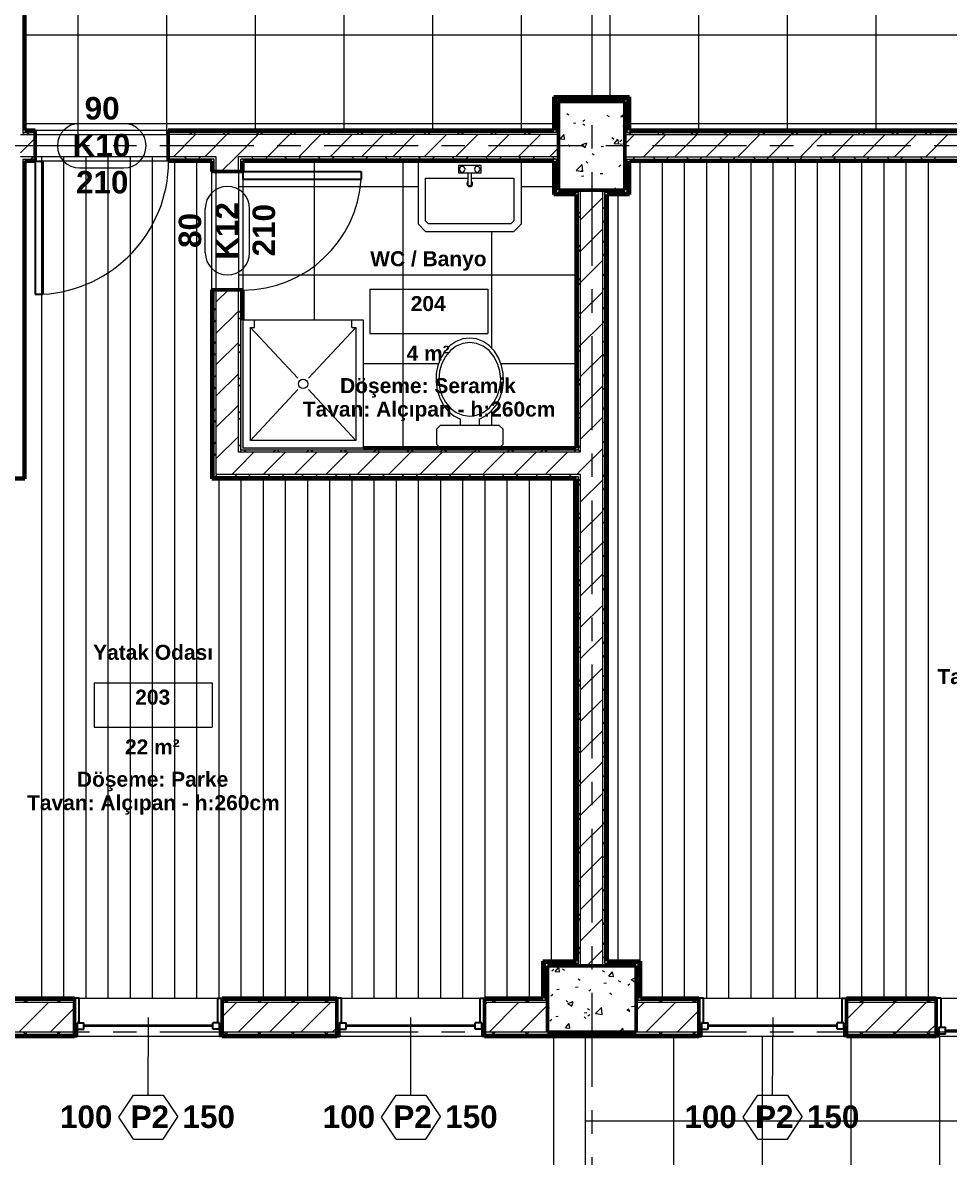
# Model space of a CAD drawing. Header units: centimetres. Extents: x -1798 to 30, y -905 to 1164.
# Drawn here: x -1303 to -676, y -457 to 311 of the extents above; entities that cross this region are included whole.
import ezdxf

# ---------------------------------------------------------------- set-up
doc = ezdxf.new("R2010")
doc.units = ezdxf.units.CM
doc.linetypes.add('Grid Line', pattern=[2.2225, 1.27, -0.3175, 0.3175, -0.3175])
for name, color, linetype, lineweight in [('A-AREA-IDEN', 2, 'Continuous', 9), ('A-DOOR', 31, 'Continuous', 18), ('A-DOOR-IDEN', 31, 'Continuous', 18), ('A-FLOR', 192, 'Continuous', 18), ('A-FLOR-PATT', 8, 'Continuous', 18), ('A-GLAZ', 151, 'Continuous', 18), ('A-GLAZ-IDEN', 152, 'Continuous', 18), ('A-WALL', 113, 'Continuous', 18), ('A-WALL-PATT', 111, 'Continuous', 50), ('P-SANR-FIXT', 6, 'Continuous', 18), ('S-COLS', 52, 'Continuous', 18), ('S-GRID', 1, 'Continuous', 9)]:
    doc.layers.add(name, color=color, linetype=linetype, lineweight=lineweight)
doc.styles.add('Arial_B', font='arialbd.ttf', dxfattribs={"height": 10.147562})
doc.styles.add('Arial_B_1', font='arialbd.ttf', dxfattribs={"height": 15.221343})
pattern_1 = [(50, (0, 0), (36.4365, -3.1877), [3.81, -41.91]), (355, (0, 0), (-7.0485, 38.2117), [3.048, -33.528]), (100.451, (3.036, -0.266), (29.3886, 35.023), [3.238, -35.618]), (46.184, (0, 10.16), (54.216, -8.4084), [5.715, -62.865]), (96.636, (4.52, 9.46), (47.4805, 49.4854), [4.857, -53.427]), (351.184, (0, 10.16), (47.481, 49.4846), [4.572, -50.292]), (21, (5.08, 7.62), (30.32265, -20.4528), [3.81, -41.91]), (326, (5.08, 7.62), (12.3607, 36.8379), [3.048, -33.528]), (71.451, (7.607, 5.916), (42.6833, 16.3839), [3.238, -35.618]), (37.5, (0, 0), (0.61807, 16.91082), [1.676, -31.445, 1.676, -32.36, -33.655]), (37.5, (0, 0), (0.61807, 16.91082), [-67.158, 1.676, -31.979]), (7.5, (0, 0), (13.36414, 20.03578), [1.676, -17.729, 1.676, -30.683, -12.827]), (7.5, (0, 0), (13.36414, 20.03578), [-51.765, 1.676, -11.151]), (327.5, (-11.328, 0), (27.11816, -1.14606), [1.676, -11.024, 1.676, -37.948, -52.578]), (327.5, (-11.328, 0), (27.11816, -1.14606), [-52.324, 1.676, -50.902]), (317.5, (-16.408, 0), (29.6258, 5.08507), [1.676, -14.834, 1.676, -24.638, -37.338]), (317.5, (-16.408, 0), (29.6258, 5.08507), [-42.824, 1.676, -35.662])]

msp = doc.modelspace()

# ---------------------------------------------------------------- hatches: boundary and pattern name
at = {"layer": 'A-WALL-PATT', "lineweight": 18, "ltscale": 50}
h = msp.add_hatch(color=256, dxfattribs=at)
h.paths.add_polyline_path([(-1301.4, 2.33), (-1301.4, 218.83), (-1302.9, 218.83), (-1302.9, 2.33)], flags=0)
h.paths.add_polyline_path([(-1302.9, 236.83), (-1301.4, 236.83), (-1301.4, 352.33), (-1302.9, 352.33), (-1302.9, 271.64)], flags=0)
at = {"layer": 'A-WALL-PATT', "lineweight": 5, "ltscale": 50}
h = msp.add_hatch(color=256, dxfattribs=at)
h.paths.add_polyline_path([(-943.4, 196.33), (-941.9, 196.33), (-941.9, 218.83), (-943.4, 218.83), (-943.4, 197.83)], flags=0)
h.paths.add_polyline_path([(-941.9, 236.83), (-941.9, 260.83), (-943.4, 260.83), (-943.4, 236.83)], flags=0)
for points in [[(-893.9, 259.33), (-892.4, 259.33), (-892.4, 260.83), (-941.9, 260.83), (-941.9, 259.33), (-940.4, 259.33)], [(-908.9, -324.17), (-907.4, -324.17), (-907.4, 194.83), (-908.9, 194.83), (-908.9, -311.51)], [(-928.4, 21.83), (-928.4, 23.33), (-1153.9, 23.33), (-1153.9, 21.83), (-945.21, 21.83)], [(-886.4, -375.17), (-886.4, -373.67), (-949.4, -373.67), (-949.4, -375.17), (-887.9, -375.17)]]:
    msp.add_hatch(color=256, dxfattribs=at).paths.add_polyline_path(points, flags=0)
h = msp.add_hatch(color=256, dxfattribs=at)
h.paths.add_polyline_path([(-892.4, 194.83), (-892.4, 218.83), (-893.9, 218.83), (-893.9, 194.83)], flags=0)
h.paths.add_polyline_path([(-892.4, 236.83), (-892.4, 259.33), (-893.9, 259.33), (-893.9, 236.83)], flags=0)
h = msp.add_hatch(color=256, dxfattribs=at)
h.paths.add_polyline_path([(-943.4, 236.83), (-943.4, 238.33), (-1204.4, 238.33), (-1204.4, 236.83), (-945.21, 236.83)], flags=0)
h.paths.add_polyline_path([(-1294.4, 236.83), (-1294.4, 238.33), (-1301.4, 238.33), (-1301.4, 236.83)], flags=0)
at = {"layer": 'A-WALL-PATT', "lineweight": 18, "ltscale": 50}
h = msp.add_hatch(color=256, dxfattribs=at)
h.paths.add_polyline_path([(-882.55, 236.83), (-412.9, 236.83), (-412.9, 238.33), (-892.4, 238.33), (-892.4, 236.83)], flags=0)
h.paths.add_polyline_path([(-318.59, 236.83), (-315.9, 236.83), (-315.9, 238.33), (-322.9, 238.33), (-322.9, 236.83)], flags=0)
h = msp.add_hatch(color=256, dxfattribs=at)
h.paths.add_polyline_path([(-943.4, 217.33), (-943.4, 218.83), (-1155.4, 218.83), (-1155.4, 217.33), (-945.21, 217.33)], flags=0)
h.paths.add_polyline_path([(-1195.85, 217.33), (-1173.4, 217.33), (-1173.4, 218.83), (-1204.4, 218.83), (-1204.4, 217.33)], flags=0)
h.paths.add_polyline_path([(-1301.4, 217.33), (-1294.4, 217.33), (-1294.4, 218.83), (-1301.4, 218.83)], flags=0)
h = msp.add_hatch(color=256, dxfattribs=at)
h.paths.add_polyline_path([(-1174.9, 2.33), (-1173.4, 2.33), (-1173.4, 130.33), (-1174.9, 130.33), (-1174.9, 12.46)], flags=0)
h.paths.add_polyline_path([(-1174.9, 210.33), (-1173.4, 210.33), (-1173.4, 217.33), (-1174.9, 217.33)], flags=0)
at = {"layer": 'A-WALL-PATT', "lineweight": 5, "ltscale": 50}
h = msp.add_hatch(color=256, dxfattribs=at)
h.paths.add_polyline_path([(-1153.9, 21.83), (-1153.9, 130.33), (-1155.4, 130.33), (-1155.4, 21.83)], flags=0)
h.paths.add_polyline_path([(-1153.9, 210.33), (-1153.9, 217.33), (-1155.4, 217.33), (-1155.4, 210.33)], flags=0)
h = msp.add_hatch(color=256, dxfattribs=at)
h.paths.add_polyline_path([(-892.4, 217.33), (-412.9, 217.33), (-412.9, 218.83), (-892.4, 218.83)], flags=0)
h.paths.add_polyline_path([(-322.9, 217.33), (-315.9, 217.33), (-315.9, 218.83), (-322.9, 218.83)], flags=0)
h = msp.add_hatch(color=256, dxfattribs=at)
h.paths.add_polyline_path([(-907.4, 194.83), (-893.9, 194.83), (-893.9, 196.33), (-908.9, 196.33), (-908.9, 194.83)], flags=0)
h.paths.add_polyline_path([(-928.4, 194.83), (-926.9, 194.83), (-926.9, 196.33), (-943.4, 196.33), (-943.4, 194.83)], flags=0)
at = {"layer": 'A-WALL-PATT', "lineweight": 18, "ltscale": 50}
h = msp.add_hatch(color=256, dxfattribs=at)
h.paths.add_polyline_path([(-928.4, -324.17), (-926.9, -324.17), (-926.9, 3.83), (-928.4, 3.83), (-928.4, -311.51)], flags=0)
h.paths.add_polyline_path([(-928.4, 21.83), (-926.9, 21.83), (-926.9, 194.83), (-928.4, 194.83), (-928.4, 23.33)], flags=0)
msp.add_hatch(color=256, dxfattribs=at).paths.add_polyline_path([(-928.4, 2.33), (-928.4, 3.83), (-1173.4, 3.83), (-1173.4, 2.33), (-945.21, 2.33)], flags=0)
at = {"layer": 'A-WALL-PATT', "lineweight": 5, "ltscale": 50}
h = msp.add_hatch(color=256, dxfattribs=at)
h.paths.add_polyline_path([(-950.9, -375.17), (-949.4, -375.17), (-949.4, -373.67), (-950.9, -373.67)], flags=0)
h.paths.add_polyline_path([(-950.9, -350.67), (-949.4, -350.67), (-949.4, -324.17), (-950.9, -324.17), (-950.9, -349.17)], flags=0)
h = msp.add_hatch(color=256, dxfattribs=at)
h.paths.add_polyline_path([(-884.9, -325.67), (-884.9, -324.17), (-908.9, -324.17), (-908.9, -325.67), (-886.4, -325.67)], flags=0)
h.paths.add_polyline_path([(-926.9, -325.67), (-926.9, -324.17), (-949.4, -324.17), (-949.4, -325.67), (-945.21, -325.67)], flags=0)
h = msp.add_hatch(color=256, dxfattribs=at)
h.paths.add_polyline_path([(-884.9, -375.17), (-884.9, -373.67), (-886.4, -373.67), (-886.4, -375.17)], flags=0)
h.paths.add_polyline_path([(-884.9, -350.67), (-884.9, -325.67), (-886.4, -325.67), (-886.4, -350.67)], flags=0)
h = msp.add_hatch(color=256, dxfattribs=at)
h.paths.add_polyline_path([(-950.9, -350.67), (-950.9, -349.17), (-990.4, -349.17), (-990.4, -350.67)], flags=0)
h.paths.add_polyline_path([(-1090.4, -350.67), (-1090.4, -349.17), (-1167.9, -349.17), (-1167.9, -350.67)], flags=0)
h.paths.add_polyline_path([(-1267.9, -350.67), (-1267.9, -349.17), (-1352.9, -349.17), (-1352.9, -350.67)], flags=0)
h.paths.add_polyline_path([(-1452.9, -350.67), (-1452.9, -349.17), (-1471.4, -349.17), (-1471.4, -350.67)], flags=0)
h = msp.add_hatch(color=256, dxfattribs=at)
h.paths.add_polyline_path([(-322.9, -350.67), (-314.4, -350.67), (-314.4, -349.17), (-322.9, -349.17)], flags=0)
h.paths.add_polyline_path([(-412.9, -350.67), (-412.9, -349.17), (-534.9, -349.17), (-534.9, -350.67), (-443.92, -350.67)], flags=0)
h.paths.add_polyline_path([(-694.56, -350.67), (-684.9, -350.67), (-684.9, -349.17), (-745.4, -349.17), (-745.4, -350.67)], flags=0)
h.paths.add_polyline_path([(-845.4, -350.67), (-845.4, -349.17), (-884.9, -349.17), (-884.9, -350.67), (-882.55, -350.67)], flags=0)
at = {"layer": 'A-WALL-PATT', "lineweight": 18, "ltscale": 50}
h = msp.add_hatch(color=256, dxfattribs=at)
h.paths.add_polyline_path([(-950.9, -375.17), (-950.9, -373.67), (-990.4, -373.67), (-990.4, -375.17)], flags=0)
h.paths.add_polyline_path([(-1090.4, -375.17), (-1090.4, -373.67), (-1167.9, -373.67), (-1167.9, -375.17)], flags=0)
h.paths.add_polyline_path([(-1267.9, -375.17), (-1267.9, -373.67), (-1352.9, -373.67), (-1352.9, -375.17)], flags=0)
h.paths.add_polyline_path([(-1472.9, -375.17), (-1452.9, -375.17), (-1452.9, -373.67), (-1472.9, -373.67)], flags=0)
h = msp.add_hatch(color=256, dxfattribs=at)
h.paths.add_polyline_path([(-322.9, -375.17), (-312.9, -375.17), (-312.9, -373.67), (-322.9, -373.67)], flags=0)
h.paths.add_polyline_path([(-412.9, -375.17), (-412.9, -373.67), (-534.9, -373.67), (-534.9, -375.17), (-443.92, -375.17)], flags=0)
h.paths.add_polyline_path([(-694.56, -375.17), (-684.9, -375.17), (-684.9, -373.67), (-745.4, -373.67), (-745.4, -375.17)], flags=0)
h.paths.add_polyline_path([(-845.4, -375.17), (-845.4, -373.67), (-884.9, -373.67), (-884.9, -375.17), (-882.55, -375.17)], flags=0)
at = {"layer": 'S-COLS', "ltscale": 50}
h = msp.add_hatch(dxfattribs=at)
h.set_pattern_fill('FP_2', color=256, style=0, pattern_type=2)
h.set_pattern_definition(pattern_1)
h.paths.add_polyline_path([(-913.88, 197.83), (-895.4, 197.83), (-895.4, 257.83), (-940.4, 257.83), (-940.4, 197.83)], flags=0)
h = msp.add_hatch(dxfattribs=at)
h.set_pattern_fill('FP_2', color=256, style=0, pattern_type=2)
h.set_pattern_definition(pattern_1)
h.paths.add_polyline_path([(-887.9, -372.17), (-887.9, -327.17), (-947.9, -327.17), (-947.9, -372.17), (-945.21, -372.17)], flags=0)

# ---------------------------------------------------------------- linework, layer by layer
at = {"layer": 'A-AREA-IDEN', "ltscale": 50}
for p, q in [((-1068.08, 130.74), (-1068.08, 100.74)), ((-1068.08, 130.74), (-988.08, 130.74)), ((-988.08, 130.74), (-988.08, 100.74)), ((-1068.08, 100.74), (-988.08, 100.74)), ((-1254.63, -135.63), (-1254.63, -165.63)), ((-1254.63, -135.63), (-1174.63, -135.63)), ((-1174.63, -135.63), (-1174.63, -165.63)), ((-1254.63, -165.63), (-1174.63, -165.63))]:
    msp.add_line(p, q, dxfattribs=at)
at = {"layer": 'A-DOOR', "lineweight": 25, "ltscale": 50}
for p, q in [((-1294.4, 217.33), (-1294.4, 127.3)), ((-1294.4, 217.33), (-1289.3, 217.33)), ((-1289.3, 217.33), (-1289.3, 127.3)), ((-1153.9, 210.33), (-1073.9, 210.33)), ((-1153.9, 210.33), (-1153.9, 205.23)), ((-1073.9, 210.33), (-1073.9, 205.23)), ((-1153.9, 205.23), (-1073.9, 205.23)), ((-1294.4, 127.3), (-1289.3, 127.3))]:
    msp.add_line(p, q, dxfattribs=at)
at = {"layer": 'A-DOOR', "ltscale": 50}
for centre, radius, start, end in [((-1294.4, 217.33), 90.17, 273.2424, 0), ((-1153.9, 210.33), 80.17, 270, 356.35264)]:
    msp.add_arc(centre, radius, start, end, dxfattribs=at)
at = {"layer": 'A-DOOR-IDEN', "ltscale": 50}
for p, q in [((-1264.4, 242.83), (-1234.4, 242.83)), ((-1264.4, 212.83), (-1234.4, 212.83)), ((-1179.4, 155.33), (-1179.4, 185.33)), ((-1149.4, 155.33), (-1149.4, 185.33))]:
    msp.add_line(p, q, dxfattribs=at)
for centre, start, end in [((-1264.4, 227.83), 90, 270), ((-1234.4, 227.83), 270, 90), ((-1164.4, 185.33), 0, 180), ((-1164.4, 155.33), 180, 360)]:
    msp.add_arc(centre, 15, start, end, dxfattribs=at)
at = {"layer": 'A-FLOR', "ltscale": 50}
for p, q in [((-1294.4, 235.33), (-1204.4, 235.33)), ((-1204.4, 220.33), (-1294.4, 220.33)), ((-1171.9, 130.33), (-1171.9, 210.33)), ((-1156.9, 210.33), (-1156.9, 130.33))]:
    msp.add_line(p, q, dxfattribs=at)
at = {"layer": 'A-FLOR-PATT', "linetype": 'Continuous', "ltscale": 50}
for p, q in [((-1205.4, 235.33), (-1205.4, 355.33)), ((-965.4, 238.33), (-965.4, 355.33)), ((-1265.4, 235.33), (-1265.4, 352.33)), ((-1145.4, 238.33), (-1145.4, 352.33)), ((-1085.4, 238.33), (-1085.4, 352.33)), ((-1025.4, 238.33), (-1025.4, 352.33)), ((-905.4, 260.83), (-905.4, 352.33)), ((-845.4, 238.33), (-845.4, 352.33)), ((-785.4, 238.33), (-785.4, 352.33)), ((-725.4, 238.33), (-725.4, 352.33)), ((-1301.4, 302.83), (-290.9, 302.83)), ((-1301.4, 242.83), (-943.4, 242.83)), ((-892.4, 242.83), (-315.9, 242.83)), ((-1290, -349.17), (-1290, 220.33)), ((-1275, -349.17), (-1275, 220.33)), ((-1260, -349.17), (-1260, 220.33)), ((-1245, -349.17), (-1245, 220.33)), ((-1230, -349.17), (-1230, 220.33)), ((-1215, -349.17), (-1215, 220.33)), ((-1200, -349.17), (-1200, 217.33)), ((-1185, -349.17), (-1185, 217.33)), ((-1105.4, 109.83), (-1105.4, 217.33)), ((-1045.4, 23.33), (-1045.4, 217.33)), ((-885, -324.17), (-885, 217.33)), ((-870, -349.17), (-870, 217.33)), ((-855, -349.17), (-855, 217.33)), ((-840, -349.17), (-840, 217.33)), ((-825, -349.17), (-825, 217.33)), ((-810, -349.17), (-810, 217.33)), ((-795, -349.17), (-795, 217.33)), ((-780, -349.17), (-780, 217.33)), ((-765, -349.17), (-765, 217.33)), ((-750, -349.17), (-750, 217.33)), ((-735, -349.17), (-735, 217.33)), ((-720, -349.17), (-720, 217.33)), ((-705, -349.17), (-705, 217.33)), ((-690, -349.17), (-690, 217.33)), ((-1156.9, 200.33), (-1035.4, 200.33)), ((-965.4, 200.33), (-943.4, 200.33)), ((-900, -324.17), (-900, 194.83)), ((-985.4, 90.58), (-985.4, 169.83)), ((-1156.9, 140.33), (-928.4, 140.33)), ((-1072.4, 80.33), (-1021.45, 80.33)), ((-979.36, 80.33), (-928.4, 80.33)), ((-985.4, 38.57), (-985.4, 48.69)), ((-1170, -349.17), (-1170, 2.33)), ((-1155, -349.17), (-1155, 2.33)), ((-1140, -349.17), (-1140, 2.33)), ((-1125, -349.17), (-1125, 2.33)), ((-1110, -349.17), (-1110, 2.33)), ((-1095, -349.17), (-1095, 2.33)), ((-1080, -349.17), (-1080, 2.33)), ((-1065, -349.17), (-1065, 2.33)), ((-1050, -349.17), (-1050, 2.33)), ((-1035, -349.17), (-1035, 2.33)), ((-1020, -349.17), (-1020, 2.33)), ((-1005, -349.17), (-1005, 2.33)), ((-990, -349.17), (-990, 2.33)), ((-975, -349.17), (-975, 2.33)), ((-960, -349.17), (-960, 2.33)), ((-945, -324.17), (-945, 2.33)), ((-930, -324.17), (-930, 2.33)), ((-862.4, -604.17), (-862.4, -375.17)), ((-802.4, -604.17), (-802.4, -375.17)), ((-742.4, -604.17), (-742.4, -375.17)), ((-682.4, -604.17), (-682.4, -375.17)), ((-922.4, -432.17), (-285.9, -432.17))]:
    msp.add_line(p, q, dxfattribs=at)
at = {"layer": 'A-GLAZ', "lineweight": 25, "ltscale": 50}
for p, q in [((-1264.73, -349.17), (-1267.9, -349.17)), ((-1264.73, -365.73), (-1264.73, -349.17)), ((-1171.08, -349.17), (-1167.9, -349.17)), ((-1171.08, -349.17), (-1171.08, -365.73)), ((-1087.23, -349.17), (-1090.4, -349.17)), ((-1087.23, -365.73), (-1087.23, -349.17)), ((-993.58, -349.17), (-990.4, -349.17)), ((-993.58, -349.17), (-993.58, -365.73)), ((-842.23, -349.17), (-845.4, -349.17)), ((-842.23, -365.73), (-842.23, -349.17)), ((-748.58, -349.17), (-745.4, -349.17)), ((-748.58, -349.17), (-748.58, -365.73)), ((-681.73, -349.17), (-684.9, -349.17)), ((-681.73, -349.17), (-681.73, -368.83)), ((-1266, -365.73), (-1261.55, -365.73)), ((-1266, -370.17), (-1266, -365.73)), ((-1266, -365.73), (-1266, -375.17)), ((-1264.73, -365.73), (-1266, -365.73)), ((-1261.55, -370.17), (-1261.55, -365.73)), ((-1174.25, -370.17), (-1174.25, -365.73)), ((-1169.81, -365.73), (-1174.25, -365.73)), ((-1169.81, -365.73), (-1171.08, -365.73)), ((-1169.81, -370.17), (-1169.81, -365.73)), ((-1169.81, -365.73), (-1169.81, -375.17)), ((-1088.5, -365.73), (-1084.05, -365.73)), ((-1088.5, -370.17), (-1088.5, -365.73)), ((-1088.5, -365.73), (-1088.5, -375.17)), ((-1087.23, -365.73), (-1088.5, -365.73)), ((-1084.05, -370.17), (-1084.05, -365.73)), ((-996.75, -370.17), (-996.75, -365.73)), ((-992.31, -365.73), (-996.75, -365.73)), ((-992.31, -365.73), (-993.58, -365.73)), ((-992.31, -370.17), (-992.31, -365.73)), ((-992.31, -365.73), (-992.31, -375.17)), ((-843.5, -365.73), (-839.05, -365.73)), ((-843.5, -370.17), (-843.5, -365.73)), ((-843.5, -365.73), (-843.5, -375.17)), ((-842.23, -365.73), (-843.5, -365.73)), ((-839.05, -370.17), (-839.05, -365.73)), ((-751.75, -370.17), (-751.75, -365.73)), ((-747.31, -365.73), (-751.75, -365.73)), ((-747.31, -365.73), (-748.58, -365.73)), ((-747.31, -370.17), (-747.31, -365.73)), ((-747.31, -365.73), (-747.31, -375.17)), ((-1267.9, -375.17), (-1266, -375.17)), ((-1266, -370.17), (-1261.55, -370.17)), ((-1169.81, -370.17), (-1174.25, -370.17)), ((-1167.9, -375.17), (-1169.81, -375.17)), ((-1090.4, -375.17), (-1088.5, -375.17)), ((-1088.5, -370.17), (-1084.05, -370.17)), ((-992.31, -370.17), (-996.75, -370.17)), ((-990.4, -375.17), (-992.31, -375.17)), ((-845.4, -375.17), (-843.5, -375.17)), ((-843.5, -370.17), (-839.05, -370.17)), ((-747.31, -370.17), (-751.75, -370.17)), ((-745.4, -375.17), (-747.31, -375.17)), ((-684.9, -375.17), (-683, -375.17)), ((-683, -368.83), (-678.55, -368.83)), ((-683, -373.27), (-683, -368.83)), ((-683, -368.83), (-681.73, -368.83)), ((-683, -368.83), (-683, -375.17)), ((-683, -373.27), (-678.55, -373.27)), ((-678.55, -373.27), (-678.55, -368.83))]:
    msp.add_line(p, q, dxfattribs=at)
at = {"layer": 'A-GLAZ', "lineweight": 35, "ltscale": 50}
for p, q in [((-1174.25, -367.95), (-1261.55, -367.95)), ((-996.75, -367.95), (-1084.05, -367.95)), ((-751.75, -367.95), (-839.05, -367.95)), ((-678.55, -371.05), (-616.25, -371.05))]:
    msp.add_line(p, q, dxfattribs=at)
at = {"layer": 'A-GLAZ-IDEN', "ltscale": 50}
for p, q in [((-1217.9, -362.17), (-1218.17, -414.67)), ((-1040.4, -362.17), (-1040.4, -414.67)), ((-795.4, -362.17), (-795.67, -414.67)), ((-1237.9, -429.67), (-1227.9, -414.67)), ((-1227.9, -414.67), (-1207.9, -414.67)), ((-1207.9, -414.67), (-1197.9, -429.42)), ((-1060.14, -429.67), (-1050.14, -414.67)), ((-1050.14, -414.67), (-1030.14, -414.67)), ((-1030.14, -414.67), (-1020.14, -429.42)), ((-815.4, -429.67), (-805.4, -414.67)), ((-805.4, -414.67), (-785.4, -414.67)), ((-785.4, -414.67), (-775.4, -429.42)), ((-1227.9, -444.67), (-1237.9, -429.67)), ((-1207.9, -444.67), (-1197.9, -429.42)), ((-1050.14, -444.67), (-1060.14, -429.67)), ((-1030.14, -444.67), (-1020.14, -429.42)), ((-805.4, -444.67), (-815.4, -429.67)), ((-785.4, -444.67), (-775.4, -429.42)), ((-1227.9, -444.67), (-1207.9, -444.67)), ((-1050.14, -444.67), (-1030.14, -444.67)), ((-805.4, -444.67), (-785.4, -444.67))]:
    msp.add_line(p, q, dxfattribs=at)
at = {"layer": 'A-WALL', "ltscale": 50}
for p, q in [((-1302.9, 353.83), (-1302.9, 236.83)), ((-941.9, 259.33), (-941.9, 236.83)), ((-893.9, 259.33), (-941.9, 259.33)), ((-893.9, 236.83), (-893.9, 259.33)), ((-1294.4, 238.33), (-1204.4, 238.33)), ((-1304.4, 235.33), (-1294.4, 235.33)), ((-1302.9, 236.83), (-1294.4, 236.83)), ((-941.9, 236.83), (-1204.4, 236.83)), ((-940.4, 235.33), (-1204.4, 235.33)), ((-895.4, 235.33), (-412.9, 235.33)), ((-893.9, 236.83), (-412.9, 236.83)), ((-1294.4, 220.33), (-1304.4, 220.33)), ((-1302.9, 218.83), (-1294.4, 218.83)), ((-1302.9, 218.83), (-1302.9, 3.83)), ((-1204.4, 217.33), (-1294.4, 217.33)), ((-1171.9, 220.33), (-1204.4, 220.33)), ((-1173.4, 218.83), (-1204.4, 218.83)), ((-1173.4, 210.33), (-1173.4, 218.83)), ((-1171.9, 210.33), (-1171.9, 220.33)), ((-940.4, 220.33), (-1156.9, 220.33)), ((-1156.9, 210.33), (-1156.9, 220.33)), ((-941.9, 218.83), (-1155.4, 218.83)), ((-1155.4, 210.33), (-1155.4, 218.83)), ((-941.9, 218.83), (-941.9, 196.33)), ((-895.4, 220.33), (-412.9, 220.33)), ((-893.9, 218.83), (-412.9, 218.83)), ((-893.9, 196.33), (-893.9, 218.83)), ((-1174.9, 130.33), (-1174.9, 210.33)), ((-1153.9, 210.33), (-1153.9, 130.33)), ((-941.9, 196.33), (-926.9, 196.33)), ((-926.9, 21.83), (-926.9, 196.33)), ((-925.4, 20.33), (-925.4, 197.83)), ((-910.4, -327.17), (-910.4, 197.83)), ((-908.9, -325.67), (-908.9, 196.33)), ((-908.9, 196.33), (-893.9, 196.33)), ((-1173.4, 3.83), (-1173.4, 130.33)), ((-1171.9, 5.33), (-1171.9, 130.33)), ((-1156.9, 20.33), (-1156.9, 130.33)), ((-1155.4, 21.83), (-1155.4, 130.33)), ((-925.4, 20.33), (-1156.9, 20.33)), ((-926.9, 21.83), (-1155.4, 21.83)), ((-1407.9, 3.83), (-1302.9, 3.83)), ((-926.9, 3.83), (-1173.4, 3.83)), ((-925.4, 5.33), (-1171.9, 5.33)), ((-926.9, -325.67), (-926.9, 3.83)), ((-925.4, -327.17), (-925.4, 5.33)), ((-949.4, -325.67), (-949.4, -350.67)), ((-926.9, -325.67), (-949.4, -325.67)), ((-886.4, -325.67), (-908.9, -325.67)), ((-886.4, -350.67), (-886.4, -325.67)), ((-1267.9, -350.67), (-1352.9, -350.67)), ((-1267.9, -352.17), (-1352.9, -352.17)), ((-1267.9, -349.17), (-1167.9, -349.17)), ((-1090.4, -350.67), (-1167.9, -350.67)), ((-1090.4, -352.17), (-1167.9, -352.17)), ((-1090.4, -349.17), (-990.4, -349.17)), ((-949.4, -350.67), (-990.4, -350.67)), ((-947.9, -352.17), (-990.4, -352.17)), ((-845.4, -352.17), (-887.9, -352.17)), ((-845.4, -350.67), (-886.4, -350.67)), ((-845.4, -349.17), (-745.4, -349.17)), ((-684.9, -350.67), (-745.4, -350.67)), ((-684.9, -352.17), (-745.4, -352.17)), ((-684.9, -349.17), (-534.9, -349.17)), ((-1267.9, -372.17), (-1352.9, -372.17)), ((-1267.9, -373.67), (-1352.9, -373.67)), ((-1167.9, -375.17), (-1267.9, -375.17)), ((-1090.4, -372.17), (-1167.9, -372.17)), ((-1090.4, -373.67), (-1167.9, -373.67)), ((-990.4, -375.17), (-1090.4, -375.17)), ((-947.9, -372.17), (-990.4, -372.17)), ((-845.4, -373.67), (-990.4, -373.67)), ((-943.4, -574.17), (-943.4, -375.17)), ((-922.4, -375.17), (-922.4, -574.17)), ((-845.4, -372.17), (-887.9, -372.17)), ((-745.4, -375.17), (-845.4, -375.17)), ((-684.9, -372.17), (-745.4, -372.17)), ((-684.9, -373.67), (-745.4, -373.67)), ((-611.81, -375.17), (-684.9, -375.17))]:
    msp.add_line(p, q, dxfattribs=at)
at = {"layer": 'A-WALL', "lineweight": 50, "ltscale": 50}
for p, q in [((-1301.4, 238.33), (-1301.4, 352.33)), ((-943.4, 260.83), (-943.4, 238.33)), ((-892.4, 260.83), (-943.4, 260.83)), ((-940.4, 197.83), (-940.4, 257.83)), ((-940.4, 257.83), (-895.4, 257.83)), ((-895.4, 257.83), (-895.4, 197.83)), ((-892.4, 238.33), (-892.4, 260.83)), ((-1294.4, 238.33), (-1301.4, 238.33)), ((-1294.4, 217.33), (-1294.4, 238.33)), ((-943.4, 238.33), (-1204.4, 238.33)), ((-1204.4, 238.33), (-1204.4, 217.33)), ((-412.9, 238.33), (-892.4, 238.33)), ((-1301.4, 217.33), (-1294.4, 217.33)), ((-1301.4, 2.33), (-1301.4, 217.33)), ((-1204.4, 217.33), (-1174.9, 217.33)), ((-1174.9, 217.33), (-1174.9, 210.33)), ((-1153.9, 217.33), (-943.4, 217.33)), ((-1153.9, 210.33), (-1153.9, 217.33)), ((-943.4, 217.33), (-943.4, 194.83)), ((-892.4, 217.33), (-412.9, 217.33)), ((-892.4, 194.83), (-892.4, 217.33)), ((-1174.9, 210.33), (-1153.9, 210.33)), ((-943.4, 194.83), (-928.4, 194.83)), ((-895.4, 197.83), (-940.4, 197.83)), ((-928.4, 194.83), (-928.4, 23.33)), ((-907.4, -324.17), (-907.4, 194.83)), ((-907.4, 194.83), (-892.4, 194.83)), ((-1174.9, 130.33), (-1174.9, 2.33)), ((-1153.9, 130.33), (-1174.9, 130.33)), ((-1153.9, 109.83), (-1153.9, 130.33)), ((-928.4, 23.33), (-1072.4, 23.33)), ((-1407.9, 2.33), (-1301.4, 2.33)), ((-1174.9, 2.33), (-928.4, 2.33)), ((-928.4, 2.33), (-928.4, -324.17)), ((-950.9, -324.17), (-950.9, -349.17)), ((-928.4, -324.17), (-950.9, -324.17)), ((-947.9, -372.17), (-947.9, -327.17)), ((-947.9, -327.17), (-887.9, -327.17)), ((-884.9, -324.17), (-907.4, -324.17)), ((-887.9, -327.17), (-887.9, -372.17)), ((-884.9, -349.17), (-884.9, -324.17)), ((-1267.9, -349.17), (-1352.9, -349.17)), ((-1267.9, -375.17), (-1267.9, -349.17)), ((-1090.4, -349.17), (-1167.9, -349.17)), ((-1167.9, -349.17), (-1167.9, -375.17)), ((-1090.4, -375.17), (-1090.4, -349.17)), ((-950.9, -349.17), (-990.4, -349.17)), ((-990.4, -349.17), (-990.4, -375.17)), ((-845.4, -349.17), (-884.9, -349.17)), ((-845.4, -375.17), (-845.4, -349.17)), ((-684.9, -349.17), (-745.4, -349.17)), ((-745.4, -349.17), (-745.4, -375.17)), ((-684.9, -375.17), (-684.9, -349.17)), ((-1352.9, -375.17), (-1267.9, -375.17)), ((-1167.9, -375.17), (-1090.4, -375.17)), ((-990.4, -375.17), (-845.4, -375.17)), ((-887.9, -372.17), (-947.9, -372.17)), ((-745.4, -375.17), (-684.9, -375.17))]:
    msp.add_line(p, q, dxfattribs=at)
at = {"layer": 'A-WALL-PATT', "linetype": 'Continuous', "lineweight": 18, "ltscale": 50}
for p, q in [((-941.9, 257.35), (-940.4, 258.85)), ((-940.4, 258.85), (-939.92, 259.33)), ((-936.65, 257.83), (-938.15, 259.33)), ((-918.8, 257.83), (-917.3, 259.33)), ((-914.02, 257.83), (-915.52, 259.33)), ((-896.17, 257.83), (-894.67, 259.33)), ((-940.4, 238.95), (-941.9, 240.45)), ((-893.9, 237.71), (-895.4, 239.21)), ((-1304.4, 222.95), (-1294.4, 232.95)), ((-1302.9, 235.76), (-1301.84, 236.83)), ((-1298.82, 235.33), (-1300.32, 236.83)), ((-1200.96, 220.33), (-1185.96, 235.33)), ((-1190.2, 235.33), (-1188.7, 236.83)), ((-1185.68, 235.33), (-1187.18, 236.83)), ((-1179.74, 220.33), (-1164.74, 235.33)), ((-1167.57, 235.33), (-1166.07, 236.83)), ((-1163.05, 235.33), (-1164.55, 236.83)), ((-1158.53, 220.33), (-1143.53, 235.33)), ((-1144.94, 235.33), (-1143.44, 236.83)), ((-1140.43, 235.33), (-1141.93, 236.83)), ((-1137.32, 220.33), (-1122.32, 235.33)), ((-1122.32, 235.33), (-1120.82, 236.83)), ((-1117.8, 235.33), (-1119.3, 236.83)), ((-1116.1, 220.33), (-1101.1, 235.33)), ((-1099.69, 235.33), (-1098.19, 236.83)), ((-1095.17, 235.33), (-1096.67, 236.83)), ((-1094.89, 220.33), (-1079.89, 235.33)), ((-1077.06, 235.33), (-1075.56, 236.83)), ((-1072.54, 235.33), (-1074.04, 236.83)), ((-1073.68, 220.33), (-1058.68, 235.33)), ((-1054.43, 235.33), (-1052.93, 236.83)), ((-1052.46, 220.33), (-1037.46, 235.33)), ((-1049.92, 235.33), (-1051.42, 236.83)), ((-1031.81, 235.33), (-1030.31, 236.83)), ((-1031.25, 220.33), (-1016.25, 235.33)), ((-1027.29, 235.33), (-1028.79, 236.83)), ((-1010.04, 220.33), (-995.04, 235.33)), ((-1009.18, 235.33), (-1007.68, 236.83)), ((-1004.66, 235.33), (-1006.16, 236.83)), ((-988.82, 220.33), (-973.82, 235.33)), ((-986.55, 235.33), (-985.05, 236.83)), ((-982.03, 235.33), (-983.53, 236.83)), ((-967.61, 220.33), (-952.61, 235.33)), ((-963.92, 235.33), (-962.42, 236.83)), ((-959.41, 235.33), (-960.91, 236.83)), ((-941.3, 235.33), (-940.4, 236.22)), ((-895.4, 235.97), (-893.9, 237.47)), ((-895.4, 228.89), (-888.97, 235.33)), ((-891.52, 235.33), (-893.02, 236.83)), ((-882.76, 220.33), (-867.76, 235.33)), ((-873.41, 235.33), (-871.91, 236.83)), ((-868.9, 235.33), (-870.4, 236.83)), ((-861.54, 220.33), (-846.54, 235.33)), ((-850.79, 235.33), (-849.29, 236.83)), ((-846.27, 235.33), (-847.77, 236.83)), ((-840.33, 220.33), (-825.33, 235.33)), ((-828.16, 235.33), (-826.66, 236.83)), ((-823.64, 235.33), (-825.14, 236.83)), ((-819.12, 220.33), (-804.12, 235.33)), ((-805.53, 235.33), (-804.03, 236.83)), ((-801.01, 235.33), (-802.51, 236.83)), ((-797.9, 220.33), (-782.9, 235.33)), ((-782.9, 235.33), (-781.4, 236.83)), ((-778.39, 235.33), (-779.89, 236.83)), ((-776.69, 220.33), (-761.69, 235.33)), ((-760.28, 235.33), (-758.78, 236.83)), ((-755.76, 235.33), (-757.26, 236.83)), ((-755.48, 220.33), (-740.48, 235.33)), ((-737.65, 235.33), (-736.15, 236.83)), ((-733.13, 235.33), (-734.63, 236.83)), ((-734.27, 220.33), (-719.27, 235.33)), ((-715.02, 235.33), (-713.52, 236.83)), ((-713.05, 220.33), (-698.05, 235.33)), ((-710.5, 235.33), (-712, 236.83)), ((-692.4, 235.33), (-690.9, 236.83)), ((-691.84, 220.33), (-676.84, 235.33)), ((-687.88, 235.33), (-689.38, 236.83)), ((-946.4, 220.33), (-940.4, 226.32)), ((-1297.21, 218.83), (-1295.71, 220.33)), ((-1191.81, 218.83), (-1193.31, 220.33)), ((-1184.07, 218.83), (-1182.57, 220.33)), ((-1168.53, 210.33), (-1158.53, 220.33)), ((-1146.55, 218.83), (-1148.05, 220.33)), ((-1138.82, 218.83), (-1137.32, 220.33)), ((-1123.93, 218.83), (-1125.43, 220.33)), ((-1116.19, 218.83), (-1114.69, 220.33)), ((-1101.3, 218.83), (-1102.8, 220.33)), ((-1093.56, 218.83), (-1092.06, 220.33)), ((-1078.67, 218.83), (-1080.17, 220.33)), ((-1070.93, 218.83), (-1069.43, 220.33)), ((-1056.04, 218.83), (-1057.54, 220.33)), ((-1048.31, 218.83), (-1046.81, 220.33)), ((-1033.42, 218.83), (-1034.92, 220.33)), ((-1025.68, 218.83), (-1024.18, 220.33)), ((-1010.79, 218.83), (-1012.29, 220.33)), ((-1003.05, 218.83), (-1001.55, 220.33)), ((-988.16, 218.83), (-989.66, 220.33)), ((-980.42, 218.83), (-978.92, 220.33)), ((-965.53, 218.83), (-967.03, 220.33)), ((-957.8, 218.83), (-956.3, 220.33)), ((-942.91, 218.83), (-944.41, 220.33)), ((-940.4, 216.33), (-941.9, 217.83)), ((-893.9, 215.08), (-895.4, 216.58)), ((-889.91, 218.83), (-888.41, 220.33)), ((-875.02, 218.83), (-876.52, 220.33)), ((-867.29, 218.83), (-865.79, 220.33)), ((-852.4, 218.83), (-853.9, 220.33)), ((-844.66, 218.83), (-843.16, 220.33)), ((-829.77, 218.83), (-831.27, 220.33)), ((-822.03, 218.83), (-820.53, 220.33)), ((-807.14, 218.83), (-808.64, 220.33)), ((-799.4, 218.83), (-797.9, 220.33)), ((-784.51, 218.83), (-786.01, 220.33)), ((-776.78, 218.83), (-775.28, 220.33)), ((-761.89, 218.83), (-763.39, 220.33)), ((-754.15, 218.83), (-752.65, 220.33)), ((-739.26, 218.83), (-740.76, 220.33)), ((-731.52, 218.83), (-730.02, 220.33)), ((-716.63, 218.83), (-718.13, 220.33)), ((-708.9, 218.83), (-707.4, 220.33)), ((-694, 218.83), (-695.5, 220.33)), ((-686.27, 218.83), (-684.77, 220.33)), ((-941.9, 212.09), (-940.4, 213.59)), ((-895.4, 213.34), (-893.9, 214.84)), ((-935.04, 196.33), (-933.54, 197.83)), ((-925.4, 177.68), (-910.4, 192.68)), ((-897.78, 196.33), (-899.28, 197.83)), ((-908.9, 184.83), (-910.4, 186.33)), ((-926.9, 181.84), (-925.4, 183.34)), ((-925.4, 178.7), (-926.9, 180.2)), ((-910.4, 175.71), (-908.9, 177.21)), ((-925.4, 156.47), (-910.4, 171.47)), ((-908.9, 162.2), (-910.4, 163.7)), ((-926.9, 159.21), (-925.4, 160.71)), ((-925.4, 156.07), (-926.9, 157.57)), ((-910.4, 153.08), (-908.9, 154.58)), ((-925.4, 135.26), (-910.4, 150.26)), ((-908.9, 139.57), (-910.4, 141.07)), ((-926.9, 136.58), (-925.4, 138.08)), ((-925.4, 133.45), (-926.9, 134.95)), ((-910.4, 130.46), (-908.9, 131.96)), ((-1171.9, 122.1), (-1163.68, 130.33)), ((-925.4, 114.04), (-910.4, 129.04)), ((-1173.4, 116.36), (-1171.9, 117.86)), ((-1171.9, 100.89), (-1156.9, 115.89)), ((-1155.4, 114.54), (-1156.9, 116.04)), ((-926.9, 113.96), (-925.4, 115.46)), ((-908.9, 116.95), (-910.4, 118.45)), ((-1171.9, 108.42), (-1173.4, 109.92)), ((-1156.9, 110.23), (-1155.4, 111.73)), ((-925.4, 110.82), (-926.9, 112.32)), ((-925.4, 92.83), (-910.4, 107.83)), ((-910.4, 107.83), (-908.9, 109.33)), ((-1173.4, 93.73), (-1171.9, 95.23)), ((-1171.9, 79.67), (-1156.9, 94.67)), ((-1155.4, 91.92), (-1156.9, 93.42)), ((-926.9, 91.33), (-925.4, 92.83)), ((-908.9, 94.32), (-910.4, 95.82)), ((-1171.9, 85.79), (-1173.4, 87.29)), ((-1156.9, 87.6), (-1155.4, 89.1)), ((-925.4, 88.19), (-926.9, 89.69)), ((-925.4, 71.62), (-910.4, 86.62)), ((-910.4, 85.2), (-908.9, 86.7)), ((-1173.4, 71.1), (-1171.9, 72.6)), ((-1171.9, 58.46), (-1156.9, 73.46)), ((-1155.4, 69.29), (-1156.9, 70.79)), ((-926.9, 68.7), (-925.4, 70.2)), ((-908.9, 71.69), (-910.4, 73.19)), ((-1171.9, 63.16), (-1173.4, 64.66)), ((-1156.9, 64.98), (-1155.4, 66.48)), ((-925.4, 65.56), (-926.9, 67.06)), ((-925.4, 50.4), (-910.4, 65.4)), ((-910.4, 62.57), (-908.9, 64.07)), ((-1173.4, 48.48), (-1171.9, 49.98)), ((-1171.9, 37.25), (-1156.9, 52.25)), ((-1155.4, 46.66), (-1156.9, 48.16)), ((-926.9, 46.07), (-925.4, 47.57)), ((-908.9, 49.06), (-910.4, 50.56)), ((-1171.9, 40.53), (-1173.4, 42.03)), ((-1156.9, 42.35), (-1155.4, 43.85)), ((-925.4, 42.94), (-926.9, 44.44)), ((-925.4, 29.19), (-910.4, 44.19)), ((-910.4, 39.95), (-908.9, 41.45)), ((-1171.9, 16.03), (-1156.9, 31.03)), ((-1173.4, 25.85), (-1171.9, 27.35)), ((-1155.4, 24.03), (-1156.9, 25.53)), ((-926.9, 23.45), (-925.4, 24.95)), ((-908.9, 26.44), (-910.4, 27.94)), ((-1171.9, 17.91), (-1173.4, 19.41)), ((-1156.9, 9.82), (-1146.4, 20.33)), ((-1156.3, 20.33), (-1155.4, 21.22)), ((-1155.4, 21.22), (-1154.8, 21.83)), ((-1151.7, 20.33), (-1153.2, 21.83)), ((-1140.18, 5.33), (-1125.18, 20.33)), ((-1133.67, 20.33), (-1132.17, 21.83)), ((-1129.07, 20.33), (-1130.57, 21.83)), ((-1118.97, 5.33), (-1103.97, 20.33)), ((-1111.04, 20.33), (-1109.54, 21.83)), ((-1106.45, 20.33), (-1107.95, 21.83)), ((-1097.76, 5.33), (-1082.76, 20.33)), ((-1088.41, 20.33), (-1086.91, 21.83)), ((-1083.82, 20.33), (-1085.32, 21.83)), ((-1076.54, 5.33), (-1061.54, 20.33)), ((-1065.79, 20.33), (-1064.29, 21.83)), ((-1061.19, 20.33), (-1062.69, 21.83)), ((-1055.33, 5.33), (-1040.33, 20.33)), ((-1043.16, 20.33), (-1041.66, 21.83)), ((-1038.56, 20.33), (-1040.06, 21.83)), ((-1034.12, 5.33), (-1019.12, 20.33)), ((-1020.53, 20.33), (-1019.03, 21.83)), ((-1015.94, 20.33), (-1017.44, 21.83)), ((-1012.9, 5.33), (-997.9, 20.33)), ((-997.9, 20.33), (-996.4, 21.83)), ((-993.31, 20.33), (-994.81, 21.83)), ((-991.69, 5.33), (-976.69, 20.33)), ((-975.28, 20.33), (-973.78, 21.83)), ((-970.68, 20.33), (-972.18, 21.83)), ((-970.48, 5.33), (-955.48, 20.33)), ((-952.65, 20.33), (-951.15, 21.83)), ((-948.05, 20.33), (-949.55, 21.83)), ((-949.27, 5.33), (-934.27, 20.33)), ((-930.02, 20.33), (-928.52, 21.83)), ((-926.9, 21.81), (-926.93, 21.83)), ((-925.43, 20.33), (-926.9, 21.81)), ((-925.4, 7.98), (-910.4, 22.98)), ((-910.4, 17.32), (-908.9, 18.82)), ((-1161.4, 5.33), (-1156.9, 9.82)), ((-928.05, 5.33), (-925.4, 7.98)), ((-1172.8, 3.83), (-1171.9, 4.72)), ((-1171.9, 4.72), (-1171.3, 5.33)), ((-1157.83, 3.83), (-1159.33, 5.33)), ((-1150.17, 3.83), (-1148.67, 5.33)), ((-1135.2, 3.83), (-1136.7, 5.33)), ((-1127.54, 3.83), (-1126.04, 5.33)), ((-1112.57, 3.83), (-1114.07, 5.33)), ((-1104.91, 3.83), (-1103.41, 5.33)), ((-1089.95, 3.83), (-1091.45, 5.33)), ((-1082.29, 3.83), (-1080.79, 5.33)), ((-1067.32, 3.83), (-1068.82, 5.33)), ((-1059.66, 3.83), (-1058.16, 5.33)), ((-1044.69, 3.83), (-1046.19, 5.33)), ((-1037.03, 3.83), (-1035.53, 5.33)), ((-1022.06, 3.83), (-1023.56, 5.33)), ((-1014.4, 3.83), (-1012.9, 5.33)), ((-999.44, 3.83), (-1000.94, 5.33)), ((-991.78, 3.83), (-990.28, 5.33)), ((-976.81, 3.83), (-978.31, 5.33)), ((-969.15, 3.83), (-967.65, 5.33)), ((-954.18, 3.83), (-955.68, 5.33)), ((-946.52, 3.83), (-945.02, 5.33)), ((-931.55, 3.83), (-933.05, 5.33)), ((-926.9, 0.82), (-925.4, 2.32)), ((-925.4, -13.24), (-910.4, 1.76)), ((-908.9, 3.81), (-910.4, 5.31)), ((-925.4, -2.32), (-926.9, -0.82)), ((-910.4, -5.31), (-908.9, -3.81)), ((-926.9, -21.81), (-925.4, -20.31)), ((-925.4, -34.45), (-910.4, -19.45)), ((-908.9, -18.82), (-910.4, -17.32)), ((-925.4, -24.95), (-926.9, -23.45)), ((-910.4, -27.94), (-908.9, -26.44)), ((-926.9, -44.44), (-925.4, -42.94)), ((-925.4, -47.57), (-926.9, -46.07)), ((-925.4, -55.66), (-910.4, -40.66)), ((-908.9, -41.45), (-910.4, -39.95)), ((-910.4, -50.56), (-908.9, -49.06)), ((-926.9, -67.06), (-925.4, -65.56)), ((-925.4, -70.2), (-926.9, -68.7)), ((-925.4, -76.88), (-910.4, -61.88)), ((-908.9, -64.07), (-910.4, -62.57)), ((-910.4, -73.19), (-908.9, -71.69)), ((-925.4, -98.09), (-910.4, -83.09)), ((-926.9, -89.69), (-925.4, -88.19)), ((-925.4, -92.83), (-926.9, -91.33)), ((-908.9, -86.7), (-910.4, -85.2)), ((-910.4, -95.82), (-908.9, -94.32)), ((-925.4, -119.3), (-910.4, -104.3)), ((-926.9, -112.32), (-925.4, -110.82)), ((-925.4, -115.46), (-926.9, -113.96)), ((-908.9, -109.33), (-910.4, -107.83)), ((-910.4, -118.45), (-908.9, -116.95)), ((-925.4, -140.52), (-910.4, -125.52)), ((-908.9, -131.96), (-910.4, -130.46)), ((-926.9, -134.95), (-925.4, -133.45)), ((-925.4, -138.08), (-926.9, -136.58)), ((-910.4, -141.07), (-908.9, -139.57)), ((-925.4, -161.73), (-910.4, -146.73)), ((-908.9, -154.58), (-910.4, -153.08)), ((-926.9, -157.57), (-925.4, -156.07)), ((-925.4, -160.71), (-926.9, -159.21)), ((-925.4, -182.94), (-910.4, -167.94)), ((-910.4, -163.7), (-908.9, -162.2)), ((-908.9, -177.21), (-910.4, -175.71)), ((-926.9, -180.2), (-925.4, -178.7)), ((-925.4, -183.34), (-926.9, -181.84)), ((-925.4, -204.16), (-910.4, -189.16)), ((-910.4, -186.33), (-908.9, -184.83)), ((-908.9, -199.84), (-910.4, -198.34)), ((-926.9, -202.83), (-925.4, -201.33)), ((-925.4, -205.97), (-926.9, -204.47)), ((-925.4, -225.37), (-910.4, -210.37)), ((-910.4, -208.95), (-908.9, -207.45)), ((-908.9, -222.47), (-910.4, -220.97)), ((-926.9, -225.45), (-925.4, -223.95)), ((-925.4, -228.59), (-926.9, -227.09)), ((-910.4, -231.58), (-908.9, -230.08)), ((-925.4, -246.58), (-910.4, -231.58)), ((-908.9, -245.09), (-910.4, -243.59)), ((-926.9, -248.08), (-925.4, -246.58)), ((-925.4, -251.22), (-926.9, -249.72)), ((-925.4, -267.8), (-910.4, -252.8)), ((-910.4, -254.21), (-908.9, -252.71)), ((-908.9, -267.72), (-910.4, -266.22)), ((-926.9, -270.71), (-925.4, -269.21)), ((-925.4, -273.85), (-926.9, -272.35)), ((-925.4, -289.01), (-910.4, -274.01)), ((-910.4, -276.84), (-908.9, -275.34)), ((-908.9, -290.35), (-910.4, -288.85)), ((-926.9, -293.34), (-925.4, -291.84)), ((-925.4, -296.48), (-926.9, -294.98)), ((-925.4, -310.22), (-910.4, -295.22)), ((-910.4, -299.46), (-908.9, -297.96)), ((-926.9, -315.96), (-925.4, -314.46)), ((-908.9, -312.98), (-910.4, -311.48)), ((-925.4, -319.1), (-926.9, -317.6)), ((-921.14, -327.17), (-910.4, -316.44)), ((-910.4, -322.09), (-908.9, -320.59)), ((-939.96, -327.17), (-941.46, -325.67)), ((-938.11, -327.17), (-936.61, -325.67)), ((-894.71, -327.17), (-896.21, -325.67)), ((-892.86, -327.17), (-891.36, -325.67)), ((-949.4, -338.46), (-947.9, -336.96)), ((-886.4, -335.48), (-887.9, -333.98)), ((-947.9, -341.86), (-949.4, -340.36)), ((-887.9, -344.85), (-886.4, -343.35)), ((-1305.55, -372.17), (-1285.55, -352.17)), ((-1302.52, -352.17), (-1301.02, -350.67)), ((-1299.63, -352.17), (-1301.13, -350.67)), ((-1279.9, -352.17), (-1278.4, -350.67)), ((-1277, -352.17), (-1278.5, -350.67)), ((-1167.9, -361.8), (-1158.27, -352.17)), ((-1166.76, -352.17), (-1165.26, -350.67)), ((-1163.87, -352.17), (-1165.37, -350.67)), ((-1157.06, -372.17), (-1137.06, -352.17)), ((-1144.13, -352.17), (-1142.63, -350.67)), ((-1141.24, -352.17), (-1142.74, -350.67)), ((-1135.85, -372.17), (-1115.85, -352.17)), ((-1121.5, -352.17), (-1120, -350.67)), ((-1118.61, -352.17), (-1120.11, -350.67)), ((-1114.63, -372.17), (-1094.63, -352.17)), ((-1098.88, -352.17), (-1097.38, -350.67)), ((-1095.98, -352.17), (-1097.48, -350.67)), ((-990.4, -354.01), (-988.57, -352.17)), ((-987.35, -372.17), (-967.35, -352.17)), ((-985.74, -352.17), (-984.24, -350.67)), ((-982.85, -352.17), (-984.35, -350.67)), ((-963.11, -352.17), (-961.61, -350.67)), ((-960.22, -352.17), (-961.72, -350.67)), ((-887.9, -357.57), (-882.5, -352.17)), ((-881.29, -372.17), (-861.29, -352.17)), ((-872.6, -352.17), (-871.1, -350.67)), ((-869.71, -352.17), (-871.21, -350.67)), ((-849.97, -352.17), (-848.47, -350.67)), ((-847.08, -352.17), (-848.58, -350.67)), ((-745.4, -363.57), (-734.01, -352.17)), ((-736.84, -352.17), (-735.34, -350.67)), ((-733.95, -352.17), (-735.45, -350.67)), ((-732.8, -372.17), (-712.8, -352.17)), ((-714.21, -352.17), (-712.71, -350.67)), ((-711.32, -352.17), (-712.82, -350.67)), ((-711.58, -372.17), (-691.58, -352.17)), ((-691.58, -352.17), (-690.08, -350.67)), ((-688.69, -352.17), (-690.19, -350.67)), ((-1284.34, -372.17), (-1267.9, -355.74)), ((-966.14, -372.17), (-947.9, -353.94)), ((-860.07, -372.17), (-845.4, -357.5)), ((-690.37, -372.17), (-684.9, -366.71)), ((-1300.76, -373.67), (-1302.26, -372.17)), ((-1301.4, -373.67), (-1299.9, -372.17)), ((-1278.13, -373.67), (-1279.63, -372.17)), ((-1278.77, -373.67), (-1277.27, -372.17)), ((-1164.99, -373.67), (-1166.49, -372.17)), ((-1165.63, -373.67), (-1164.13, -372.17)), ((-1142.37, -373.67), (-1143.87, -372.17)), ((-1143, -373.67), (-1141.5, -372.17)), ((-1119.74, -373.67), (-1121.24, -372.17)), ((-1120.38, -373.67), (-1118.88, -372.17)), ((-1097.11, -373.67), (-1098.61, -372.17)), ((-1097.75, -373.67), (-1096.25, -372.17)), ((-1093.42, -372.17), (-1090.4, -369.16)), ((-983.97, -373.67), (-985.47, -372.17)), ((-984.61, -373.67), (-983.11, -372.17)), ((-961.35, -373.67), (-962.85, -372.17)), ((-961.98, -373.67), (-960.48, -372.17)), ((-938.72, -373.67), (-940.22, -372.17)), ((-939.36, -373.67), (-937.86, -372.17)), ((-916.09, -373.67), (-917.59, -372.17)), ((-916.73, -373.67), (-915.23, -372.17)), ((-893.46, -373.67), (-894.96, -372.17)), ((-894.1, -373.67), (-892.6, -372.17)), ((-870.84, -373.67), (-872.34, -372.17)), ((-871.47, -373.67), (-869.97, -372.17)), ((-848.21, -373.67), (-849.71, -372.17)), ((-848.85, -373.67), (-847.35, -372.17)), ((-735.07, -373.67), (-736.57, -372.17)), ((-735.71, -373.67), (-734.21, -372.17)), ((-712.45, -373.67), (-713.95, -372.17)), ((-713.08, -373.67), (-711.58, -372.17)), ((-689.82, -373.67), (-691.32, -372.17)), ((-690.45, -373.67), (-688.95, -372.17))]:
    msp.add_line(p, q, dxfattribs=at)
at = {"layer": 'P-SANR-FIXT', "ltscale": 50}
for p, q in [((-1035.4, 217.33), (-1035.4, 174.91)), ((-965.4, 174.91), (-965.4, 217.33)), ((-992.78, 214.47), (-1008.02, 214.47)), ((-1008.02, 214.47), (-1008.02, 209.39)), ((-1008.02, 209.39), (-992.78, 209.39)), ((-1001.67, 209.39), (-999.13, 209.39)), ((-1001.67, 209.39), (-1001.67, 200.73)), ((-999.13, 200.73), (-999.13, 209.39)), ((-992.78, 209.39), (-992.78, 214.47)), ((-1030.32, 176.9), (-1030.32, 205.9)), ((-1030.32, 205.9), (-1001.67, 205.9)), ((-999.13, 200.73), (-1001.67, 200.73)), ((-999.13, 205.9), (-970.48, 205.9)), ((-970.48, 205.9), (-970.48, 176.9)), ((-1028.25, 174.91), (-1030.32, 176.9)), ((-970.48, 176.9), (-972.56, 174.91)), ((-1035.4, 174.91), (-1030.32, 169.83)), ((-1030.32, 169.83), (-970.48, 169.83)), ((-972.56, 174.91), (-1028.25, 174.91)), ((-970.48, 169.83), (-965.4, 174.91)), ((-1072.4, 109.83), (-1153.9, 109.83)), ((-1153.9, 109.83), (-1153.9, 104.75)), ((-1146.15, 104.75), (-1146.15, 109.83)), ((-1080.15, 104.75), (-1080.15, 109.83)), ((-1072.4, 104.75), (-1072.4, 109.83)), ((-1153.9, 104.75), (-1153.9, 23.33)), ((-1116.74, 70.39), (-1148.82, 104.75)), ((-1148.82, 104.75), (-1146.15, 104.75)), ((-1148.82, 28.41), (-1148.82, 104.75)), ((-1109.57, 70.39), (-1077.48, 104.75)), ((-1080.15, 104.75), (-1077.48, 104.75)), ((-1077.48, 104.75), (-1077.48, 28.41)), ((-1072.4, 23.33), (-1072.4, 104.75)), ((-1148.82, 28.41), (-1116.74, 62.77)), ((-1109.57, 62.77), (-1077.48, 28.41)), ((-1020.41, 38.57), (-1022.95, 36.03)), ((-980.4, 38.57), (-1020.41, 38.57)), ((-1011.44, 45.21), (-1011.44, 44.92)), ((-1011.44, 44.92), (-1010.99, 44.92)), ((-1006.75, 38.57), (-1006.75, 42.84)), ((-994.05, 42.84), (-994.05, 38.57)), ((-989.82, 44.92), (-989.37, 44.92)), ((-989.37, 44.92), (-989.37, 45.21)), ((-977.86, 36.03), (-980.4, 38.57)), ((-1022.95, 36.03), (-1022.95, 25.87)), ((-977.86, 25.87), (-977.86, 36.03)), ((-1153.9, 23.33), (-1072.4, 23.33)), ((-1077.48, 28.41), (-1148.82, 28.41)), ((-1022.95, 25.87), (-1020.41, 23.33)), ((-980.4, 23.33), (-977.86, 25.87))]:
    msp.add_line(p, q, dxfattribs=at)
at = {"layer": 'P-SANR-FIXT', "ltscale": 50, "flags": 128}
for points in [[(-1000.4, 97.62), (-1005.04, 97.04), (-1009.49, 95.32), (-1013.56, 92.54), (-1017.08, 88.8), (-1019.9, 84.27), (-1021.92, 79.13), (-1023.04, 73.6), (-1023.22, 67.91), (-1022.45, 62.29), (-1020.76, 56.98), (-1018.23, 52.19), (-1014.96, 48.14), (-1011.08, 44.98), (-1006.75, 42.84)], [(-1000.4, 94.58), (-1005.07, 93.95), (-1009.5, 92.11), (-1013.47, 89.15), (-1016.79, 85.2), (-1019.28, 80.48), (-1020.83, 75.22), (-1021.36, 69.68), (-1020.83, 64.15), (-1019.28, 58.88), (-1016.79, 54.16), (-1013.47, 50.22), (-1009.5, 47.26), (-1005.07, 45.42), (-1000.4, 44.79)], [(-994.05, 42.84), (-989.73, 44.98), (-985.85, 48.14), (-982.58, 52.19), (-980.05, 56.98), (-978.36, 62.29), (-977.59, 67.91), (-977.77, 73.6), (-978.89, 79.13), (-980.91, 84.27), (-983.73, 88.8), (-987.25, 92.54), (-991.32, 95.32), (-995.77, 97.04), (-1000.4, 97.62)], [(-1000.4, 44.79), (-995.74, 45.42), (-991.31, 47.26), (-987.34, 50.22), (-984.02, 54.16), (-981.53, 58.88), (-979.98, 64.15), (-979.45, 69.68), (-979.98, 75.22), (-981.53, 80.48), (-984.02, 85.2), (-987.34, 89.15), (-991.31, 92.11), (-995.74, 93.95), (-1000.4, 94.58)], [(-1011.44, 45.21), (-1011.21, 45.06), (-1010.99, 44.92)], [(-989.82, 44.92), (-989.6, 45.06), (-989.37, 45.21)]]:
    msp.add_lwpolyline(points, dxfattribs=at)
at = {"layer": 'P-SANR-FIXT', "ltscale": 50}
msp.add_circle((-1113.15, 66.58), 3.18, dxfattribs=at)
for centre, radius, start, end in [((-1005.48, 211.93), 1.9, 0, 180), ((-1005.48, 211.93), 1.9, 180, 360), ((-995.32, 211.93), 1.9, 0, 180), ((-995.32, 211.93), 1.91, 180, 360), ((-1000.4, 202.09), 1.91, 132.07107, 180), ((-1000.4, 202.09), 1.9, 132.07107, 180), ((-1000.4, 202.09), 1.91, 180, 360), ((-1000.4, 202.09), 1.9, 180, 360), ((-1000.4, 202.09), 1.9, 0, 47.92893), ((-1000.4, 202.09), 1.91, 0, 47.92893)]:
    msp.add_arc(centre, radius, start, end, dxfattribs=at)
at = {"layer": 'S-COLS', "color": 9, "lineweight": 50, "ltscale": 50}
for p, q in [((-940.4, 257.83), (-940.4, 197.83)), ((-895.4, 257.83), (-940.4, 257.83)), ((-895.4, 197.83), (-895.4, 257.83)), ((-940.4, 197.83), (-895.4, 197.83)), ((-887.9, -327.17), (-947.9, -327.17)), ((-947.9, -327.17), (-947.9, -372.17)), ((-887.9, -372.17), (-887.9, -327.17)), ((-947.9, -372.17), (-887.9, -372.17))]:
    msp.add_line(p, q, dxfattribs=at)
at = {"layer": 'S-GRID', "linetype": 'Grid Line', "ltscale": 50}
for p, q in [((-917.9, 1099.03), (-917.9, -840.42)), ((-35.27, 227.83), (-1733.15, 227.83)), ((-35.27, -372.17), (-1733.15, -372.17))]:
    msp.add_line(p, q, dxfattribs=at)

# ---------------------------------------------------------------- texts
at = {"layer": 'A-AREA-IDEN', "ltscale": 50, "style": 'Arial_B'}
for s, height, p in [('WC / Banyo', 10.148, (-1067.76, 146.26)), ('204', 10.148, (-1040.35, 115.9)), ('4 m²', 10.148, (-1043.14, 82.25)), ('Döşeme: Seramik', 10.1476, (-1088.14, 60.36)), ('Tavan: Alçıpan - h:260cm', 10.1476, (-1113.38, 44.49)), ('Yatak Odası', 10.1476, (-1255.25, -120.12)), ('Tavan: Alçıpan - h:260cm', 10.1476, (-683.97, -136.55)), ('203', 10.148, (-1226.76, -150.47)), ('22 m²', 10.148, (-1233.68, -184.13)), ('Döşeme: Parke', 10.1476, (-1266.23, -206.01)), ('Tavan: Alçıpan - h:260cm', 10.1476, (-1299.93, -221.89))]:
    msp.add_text(s, height=height, dxfattribs=at).set_placement(p)
at = {"layer": 'A-DOOR-IDEN', "ltscale": 50, "style": 'Arial_B_1'}
for s, p in [('90', (-1260.99, 245.55)), ('K10', (-1269.12, 220.55)), ('210', (-1266.83, 195.55))]:
    msp.add_text(s, height=15.221, dxfattribs=at).set_placement(p)
for s, p in [('K12', (-1157.12, 150.62)), ('210', (-1132.12, 152.91)), ('80', (-1182.12, 158.65))]:
    msp.add_text(s, height=15.221, rotation=90, dxfattribs=at).set_placement(p)
at = {"layer": 'A-GLAZ-IDEN', "ltscale": 50, "style": 'Arial_B_1'}
for s, p in [('100', (-1277.69, -436.98)), ('P2', (-1229.86, -436.98)), ('150', (-1194.77, -436.98)), ('100', (-1099.92, -436.98)), ('P2', (-1052.1, -436.98)), ('150', (-1017, -436.98)), ('100', (-855.19, -436.98)), ('P2', (-807.36, -436.98)), ('150', (-772.27, -436.98))]:
    msp.add_text(s, height=15.221, dxfattribs=at).set_placement(p)

doc.saveas('drawing.dxf')
